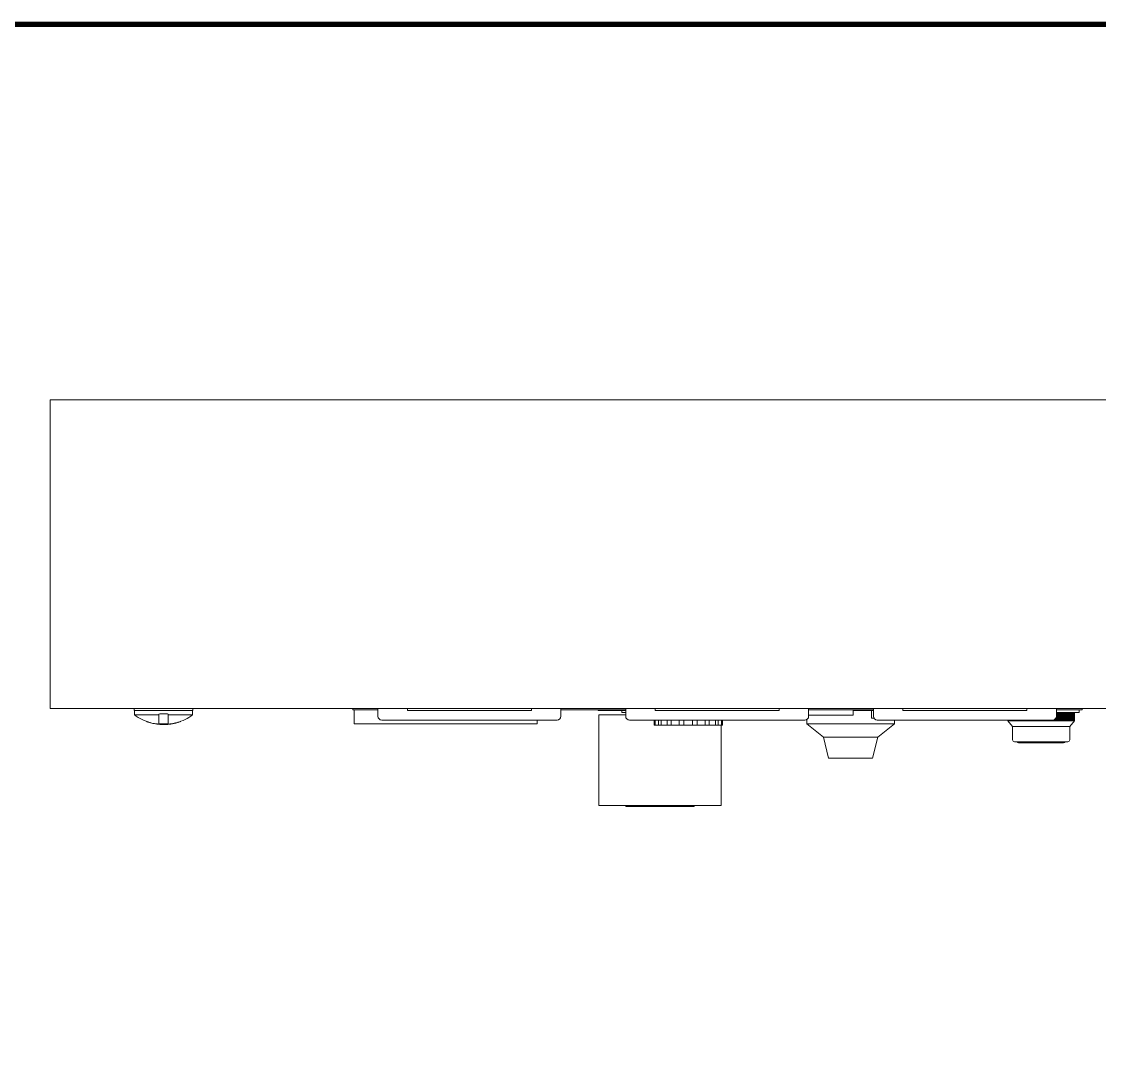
# Model space of a CAD drawing. Header units: inches. Extents: x 0 to 18221, y 0 to 6752.
# Drawn here: x 10901 to 11467, y 1124 to 1665 of the extents above; entities that cross this region are included whole.
import ezdxf
from ezdxf.enums import TextEntityAlignment as Align

# ---------------------------------------------------------------- set-up
doc = ezdxf.new("R2010")
doc.units = ezdxf.units.IN
doc.header["$MEASUREMENT"] = 0
doc.layers.add('FORMAT-1', color=7, linetype='Continuous')
doc.layers.add('REMOTE_CONTROLBOX$0$가시적인 것(ISO)', color=3, linetype='Continuous', lineweight=5)
doc.styles.add('HAN', font='')
doc.styles.get('HAN').set_extended_font_data('GulimChe')

# ---------------------------------------------------------------- blocks, each defined once
blk = doc.blocks.new('format-2')
at = {"layer": 'FORMAT-1', "color": 7, "const_width": 0.7}
blk.add_lwpolyline([(18, 6), (18, 416), (603, 416), (603, 6)], close=True, dxfattribs=at)
at = {"style": 'HAN'}
for tag, height, p in [('MODEL-NAME', 3, (574.6, 32.53)), ('SCALE', 2.7, (509.31, 27.29)), ('PART-NAME', 3, (574.6, 27.29)), ('PART-NO', 3, (574.6, 22.01)), ('DRA-BY', 3, (449.22, 20.44)), ('CH-BY', 3, (465.71, 20.44)), ('APP-BY', 3, (482.2, 20.44)), ('관련업체명', 3, (524.09, 10.29)), ('DRA-DATE', 2.5, (449.22, 8.48)), ('CH-DATE', 2.5, (465.71, 8.48)), ('APP-DATE', 2.5, (482.2, 8.48))]:
    blk.add_attdef(tag, text='', height=height, dxfattribs=at).set_placement(p, align=Align.MIDDLE_CENTER)

msp = doc.modelspace()

# ---------------------------------------------------------------- linework, layer by layer
at = {"layer": 'REMOTE_CONTROLBOX$0$가시적인 것(ISO)'}
for p, q in [((11616.2684, 1467.002), (10916.2684, 1467.002)), ((10916.2684, 1467.002), (10916.2684, 1305.002)), ((11616.2684, 1305.002), (10916.2684, 1305.002)), ((10960.4134, 1304.002), (10960.4134, 1305.002)), ((10970.5911, 1304.002), (10960.4134, 1304.002)), ((10960.5047, 1301.7329), (10960.5047, 1304.002)), ((10973.2684, 1302.1751), (10973.2684, 1301.7329)), ((10973.2684, 1298.1068), (10973.2684, 1301.7329)), ((10978.2684, 1302.1751), (10978.2684, 1301.7329)), ((10978.2684, 1298.1068), (10978.2684, 1301.7329)), ((10991.1234, 1304.002), (10980.9457, 1304.002)), ((10991.032, 1301.7329), (10991.032, 1304.002)), ((10991.1234, 1304.002), (10991.1234, 1305.002)), ((11075.1684, 1304.402), (11075.1684, 1305.002)), ((11075.1684, 1304.402), (11075.9684, 1304.402)), ((11075.7684, 1297.002), (11075.7684, 1304.402)), ((11088.2684, 1304.402), (11075.9684, 1304.402)), ((11085.3029, 1304.402), (11085.3029, 1304.392)), ((11088.2684, 1304.392), (11085.3029, 1304.392)), ((11088.2684, 1301.002), (11088.2684, 1305.002)), ((11103.7684, 1304.002), (11103.7684, 1305.002)), ((11168.7684, 1304.002), (11103.7684, 1304.002)), ((11168.7684, 1304.002), (11168.7684, 1305.002)), ((11184.2684, 1305.002), (11184.2684, 1301.002)), ((11218.2684, 1304.402), (11184.2684, 1304.402)), ((11218.2684, 1304.392), (11184.2684, 1304.392)), ((11203.7684, 1304.002), (11203.7684, 1304.392)), ((11218.2684, 1304.002), (11203.7684, 1304.002)), ((11204.1684, 1301.802), (11204.1684, 1254.202)), ((11204.1684, 1301.802), (11218.2684, 1301.802)), ((11216.2684, 1303.002), (11216.2684, 1304.002)), ((11216.2684, 1303.002), (11218.2684, 1303.002)), ((11218.2684, 1301.002), (11218.2684, 1305.002)), ((11233.7684, 1304.002), (11233.7684, 1305.002)), ((11298.7684, 1304.002), (11233.7684, 1304.002)), ((11298.7684, 1304.002), (11298.7684, 1305.002)), ((11314.2684, 1305.002), (11314.2684, 1301.002)), ((11348.2684, 1304.402), (11314.2684, 1304.402)), ((11314.2684, 1301.602), (11319.9184, 1301.602)), ((11331.4184, 1301.602), (11319.9184, 1301.602)), ((11331.4184, 1301.602), (11337.6684, 1301.602)), ((11337.6684, 1304.402), (11337.6684, 1301.602)), ((11348.2684, 1304.002), (11337.6684, 1304.002)), ((11347.243, 1304.002), (11347.243, 1300.002)), ((11348.2684, 1301.002), (11348.2684, 1305.002)), ((11363.7684, 1304.002), (11363.7684, 1305.002)), ((11428.7684, 1304.002), (11363.7684, 1304.002)), ((11428.7684, 1304.002), (11428.7684, 1305.002)), ((11444.2684, 1305.002), (11444.2684, 1301.002)), ((11456.9684, 1304.402), (11444.2684, 1304.402)), ((11444.2684, 1303.002), (11456.2684, 1303.002)), ((11444.4841, 1303.002), (11444.4841, 1298.602)), ((11444.5809, 1298.602), (11444.5809, 1303.002)), ((11445.0184, 1303.002), (11445.0184, 1298.602)), ((11445.0992, 1298.602), (11445.0992, 1303.002)), ((11445.5419, 1303.002), (11445.5419, 1298.602)), ((11445.6067, 1298.602), (11445.6067, 1303.002)), ((11446.0542, 1303.002), (11446.0542, 1298.602)), ((11446.1029, 1298.602), (11446.1029, 1303.002)), ((11446.5546, 1303.002), (11446.5546, 1298.602)), ((11446.5871, 1298.602), (11446.5871, 1303.002)), ((11447.0424, 1303.002), (11447.0424, 1298.602)), ((11447.0587, 1298.602), (11447.0587, 1303.002)), ((11447.5171, 1303.002), (11447.5171, 1298.602)), ((11447.9781, 1303.002), (11447.9781, 1298.602)), ((11448.4249, 1303.002), (11448.4249, 1298.602)), ((11448.8568, 1303.002), (11448.8568, 1298.602)), ((11449.2734, 1303.002), (11449.2734, 1298.602)), ((11449.6741, 1303.002), (11449.6741, 1298.602)), ((11450.0585, 1303.002), (11450.0585, 1298.602)), ((11450.4262, 1303.002), (11450.4262, 1298.602)), ((11450.7765, 1303.002), (11450.7765, 1298.602)), ((11451.1092, 1303.002), (11451.1092, 1298.602)), ((11451.4238, 1303.002), (11451.4238, 1298.602)), ((11451.7199, 1303.002), (11451.7199, 1298.602)), ((11451.9973, 1303.002), (11451.9973, 1298.602)), ((11452.2554, 1303.002), (11452.2554, 1298.602)), ((11452.4941, 1303.002), (11452.4941, 1298.602)), ((11452.713, 1303.002), (11452.713, 1298.602)), ((11452.9118, 1303.002), (11452.9118, 1298.602)), ((11453.0904, 1303.002), (11453.0904, 1298.602)), ((11453.2485, 1303.002), (11453.2485, 1298.602)), ((11453.3859, 1303.002), (11453.3859, 1298.602)), ((11453.5025, 1303.002), (11453.5025, 1298.602)), ((11453.598, 1303.002), (11453.598, 1298.602)), ((11453.6725, 1303.002), (11453.6725, 1298.602)), ((11453.7257, 1303.002), (11453.7257, 1298.602)), ((11453.7577, 1303.002), (11453.7577, 1298.602)), ((11453.7684, 1303.002), (11453.7684, 1298.602)), ((11456.2684, 1303.002), (11456.2684, 1304.402)), ((11456.9684, 1304.402), (11457.7684, 1304.402)), ((11457.7684, 1304.402), (11457.7684, 1305.002)), ((10973.2684, 1296.8717), (10973.2684, 1298.1068)), ((10978.2684, 1296.8717), (10978.2684, 1298.1068)), ((11075.7684, 1297.002), (11171.7684, 1297.002)), ((11090.2684, 1299.002), (11182.2684, 1299.002)), ((11171.7684, 1297.002), (11171.7684, 1299.002)), ((11220.2684, 1299.002), (11312.2684, 1299.002)), ((11233.2943, 1299.002), (11233.2943, 1296.402)), ((11233.7879, 1296.402), (11233.2943, 1296.402)), ((11233.7879, 1296.402), (11233.7879, 1299.002)), ((11235.4684, 1296.402), (11233.7879, 1296.402)), ((11235.4684, 1299.002), (11235.4684, 1296.402)), ((11236.9025, 1296.402), (11235.4684, 1296.402)), ((11236.9025, 1296.402), (11236.9025, 1299.002)), ((11240.0327, 1296.402), (11236.9025, 1296.402)), ((11240.0327, 1299.002), (11240.0327, 1296.402)), ((11242.189, 1296.402), (11240.0327, 1296.402)), ((11242.189, 1296.402), (11242.189, 1299.002)), ((11246.2923, 1296.402), (11242.189, 1296.402)), ((11246.2923, 1299.002), (11246.2923, 1296.402)), ((11248.8425, 1296.402), (11246.2923, 1296.402)), ((11248.8425, 1296.402), (11248.8425, 1299.002)), ((11253.2942, 1296.402), (11248.8425, 1296.402)), ((11253.2942, 1299.002), (11253.2942, 1296.402)), ((11255.8501, 1296.402), (11253.2942, 1296.402)), ((11255.8501, 1296.402), (11255.8501, 1299.002)), ((11259.9725, 1296.402), (11255.8501, 1296.402)), ((11259.9725, 1299.002), (11259.9725, 1296.402)), ((11262.145, 1296.402), (11259.9725, 1296.402)), ((11262.145, 1296.402), (11262.145, 1299.002)), ((11265.3104, 1296.402), (11262.145, 1296.402)), ((11265.3104, 1299.002), (11265.3104, 1296.402)), ((11266.7687, 1296.402), (11265.3104, 1296.402)), ((11266.7687, 1296.402), (11266.7687, 1299.002)), ((11268.4953, 1296.402), (11266.7687, 1296.402)), ((11268.3684, 1296.402), (11268.3684, 1254.202)), ((11268.4953, 1299.002), (11268.4953, 1296.402)), ((11269.0175, 1296.402), (11268.4953, 1296.402)), ((11269.0175, 1296.402), (11269.0175, 1299.002)), ((11269.0424, 1296.402), (11269.0175, 1296.402)), ((11269.0424, 1299.002), (11269.0424, 1296.402)), ((11313.2684, 1299.27), (11313.2684, 1297.002)), ((11313.2684, 1297.002), (11359.2684, 1297.002)), ((11322.0184, 1290.002), (11313.2684, 1297.002)), ((11348.5363, 1300.002), (11347.243, 1300.002)), ((11350.2684, 1299.002), (11442.2684, 1299.002)), ((11350.5184, 1290.002), (11359.2684, 1297.002)), ((11359.2684, 1299.002), (11359.2684, 1297.002)), ((11418.7684, 1299.002), (11418.7684, 1298.602)), ((11421.2684, 1295.602), (11418.7684, 1298.602)), ((11418.779, 1298.602), (11418.7684, 1298.602)), ((11418.779, 1299.002), (11418.779, 1298.602)), ((11418.811, 1298.602), (11418.779, 1298.602)), ((11418.811, 1299.002), (11418.811, 1298.602)), ((11418.8642, 1298.602), (11418.811, 1298.602)), ((11418.8642, 1299.002), (11418.8642, 1298.602)), ((11418.9387, 1298.602), (11418.8642, 1298.602)), ((11418.9387, 1299.002), (11418.9387, 1298.602)), ((11419.0342, 1298.602), (11418.9387, 1298.602)), ((11419.0342, 1299.002), (11419.0342, 1298.602)), ((11419.1508, 1298.602), (11419.0342, 1298.602)), ((11419.1508, 1299.002), (11419.1508, 1298.602)), ((11419.2882, 1298.602), (11419.1508, 1298.602)), ((11419.2882, 1299.002), (11419.2882, 1298.602)), ((11419.4463, 1298.602), (11419.2882, 1298.602)), ((11419.4463, 1299.002), (11419.4463, 1298.602)), ((11419.6249, 1298.602), (11419.4463, 1298.602)), ((11419.6249, 1299.002), (11419.6249, 1298.602)), ((11419.8237, 1298.602), (11419.6249, 1298.602)), ((11419.8237, 1299.002), (11419.8237, 1298.602)), ((11420.0426, 1298.602), (11419.8237, 1298.602)), ((11420.0426, 1299.002), (11420.0426, 1298.602)), ((11420.2813, 1298.602), (11420.0426, 1298.602)), ((11420.2813, 1299.002), (11420.2813, 1298.602)), ((11420.5395, 1298.602), (11420.2813, 1298.602)), ((11420.5395, 1299.002), (11420.5395, 1298.602)), ((11420.8168, 1298.602), (11420.5395, 1298.602)), ((11420.8168, 1299.002), (11420.8168, 1298.602)), ((11421.1129, 1298.602), (11420.8168, 1298.602)), ((11421.1129, 1299.002), (11421.1129, 1298.602)), ((11421.4275, 1298.602), (11421.1129, 1298.602)), ((11421.2684, 1295.602), (11451.2684, 1295.602)), ((11421.2684, 1295.602), (11421.2684, 1288.602)), ((11421.4275, 1299.002), (11421.4275, 1298.602)), ((11421.7602, 1298.602), (11421.4275, 1298.602)), ((11421.7602, 1299.002), (11421.7602, 1298.602)), ((11422.1106, 1298.602), (11421.7602, 1298.602)), ((11422.1106, 1299.002), (11422.1106, 1298.602)), ((11422.4782, 1298.602), (11422.1106, 1298.602)), ((11422.4782, 1299.002), (11422.4782, 1298.602)), ((11422.8626, 1298.602), (11422.4782, 1298.602)), ((11422.8626, 1299.002), (11422.8626, 1298.602)), ((11423.2633, 1298.602), (11422.8626, 1298.602)), ((11423.2633, 1299.002), (11423.2633, 1298.602)), ((11423.6799, 1298.602), (11423.2633, 1298.602)), ((11423.6799, 1299.002), (11423.6799, 1298.602)), ((11424.1118, 1298.602), (11423.6799, 1298.602)), ((11424.1118, 1299.002), (11424.1118, 1298.602)), ((11424.5586, 1298.602), (11424.1118, 1298.602)), ((11424.5586, 1299.002), (11424.5586, 1298.602)), ((11425.0196, 1298.602), (11424.5586, 1298.602)), ((11425.0196, 1299.002), (11425.0196, 1298.602)), ((11425.4943, 1298.602), (11425.0196, 1298.602)), ((11425.478, 1298.602), (11425.478, 1299.002)), ((11425.4943, 1299.002), (11425.4943, 1298.602)), ((11425.9821, 1298.602), (11425.4943, 1298.602)), ((11425.9496, 1298.602), (11425.9496, 1299.002)), ((11425.9821, 1299.002), (11425.9821, 1298.602)), ((11426.4825, 1298.602), (11425.9821, 1298.602)), ((11426.4338, 1298.602), (11426.4338, 1299.002)), ((11426.4825, 1299.002), (11426.4825, 1298.602)), ((11426.9948, 1298.602), (11426.4825, 1298.602)), ((11426.93, 1298.602), (11426.93, 1299.002)), ((11426.9948, 1299.002), (11426.9948, 1298.602)), ((11427.5184, 1298.602), (11426.9948, 1298.602)), ((11427.4375, 1298.602), (11427.4375, 1299.002)), ((11427.5184, 1299.002), (11427.5184, 1298.602)), ((11428.0526, 1298.602), (11427.5184, 1298.602)), ((11427.9558, 1298.602), (11427.9558, 1299.002)), ((11428.0526, 1299.002), (11428.0526, 1298.602)), ((11428.5969, 1298.602), (11428.0526, 1298.602)), ((11428.4842, 1298.602), (11428.4842, 1299.002)), ((11428.5969, 1299.002), (11428.5969, 1298.602)), ((11429.1505, 1298.602), (11428.5969, 1298.602)), ((11429.0221, 1298.602), (11429.0221, 1299.002)), ((11429.1505, 1299.002), (11429.1505, 1298.602)), ((11429.7127, 1298.602), (11429.1505, 1298.602)), ((11429.5689, 1298.602), (11429.5689, 1299.002)), ((11429.7127, 1299.002), (11429.7127, 1298.602)), ((11430.283, 1298.602), (11429.7127, 1298.602)), ((11430.1238, 1298.602), (11430.1238, 1299.002)), ((11430.283, 1299.002), (11430.283, 1298.602)), ((11430.8606, 1298.602), (11430.283, 1298.602)), ((11430.6862, 1298.602), (11430.6862, 1299.002)), ((11430.8606, 1299.002), (11430.8606, 1298.602)), ((11431.4447, 1298.602), (11430.8606, 1298.602)), ((11431.2554, 1298.602), (11431.2554, 1299.002)), ((11431.4447, 1299.002), (11431.4447, 1298.602)), ((11432.0347, 1298.602), (11431.4447, 1298.602)), ((11431.8306, 1298.602), (11431.8306, 1299.002)), ((11432.0347, 1299.002), (11432.0347, 1298.602)), ((11432.6299, 1298.602), (11432.0347, 1298.602)), ((11432.4113, 1298.602), (11432.4113, 1299.002)), ((11432.6299, 1299.002), (11432.6299, 1298.602)), ((11433.2295, 1298.602), (11432.6299, 1298.602)), ((11432.9967, 1298.602), (11432.9967, 1299.002)), ((11433.2295, 1299.002), (11433.2295, 1298.602)), ((11433.8328, 1298.602), (11433.2295, 1298.602)), ((11433.5861, 1298.602), (11433.5861, 1299.002)), ((11433.8328, 1299.002), (11433.8328, 1298.602)), ((11434.4391, 1298.602), (11433.8328, 1298.602)), ((11434.1788, 1298.602), (11434.1788, 1299.002)), ((11434.4391, 1299.002), (11434.4391, 1298.602)), ((11435.0476, 1298.602), (11434.4391, 1298.602)), ((11434.774, 1298.602), (11434.774, 1299.002)), ((11435.0476, 1299.002), (11435.0476, 1298.602)), ((11435.6576, 1298.602), (11435.0476, 1298.602)), ((11435.371, 1298.602), (11435.371, 1299.002)), ((11435.6576, 1299.002), (11435.6576, 1298.602)), ((11436.2684, 1298.602), (11435.6576, 1298.602)), ((11435.9691, 1298.602), (11435.9691, 1299.002)), ((11436.2684, 1299.002), (11436.2684, 1298.602)), ((11436.8791, 1298.602), (11436.2684, 1298.602)), ((11436.5676, 1299.002), (11436.5676, 1298.602)), ((11436.8791, 1299.002), (11436.8791, 1298.602)), ((11437.4891, 1298.602), (11436.8791, 1298.602)), ((11437.1657, 1298.602), (11437.1657, 1299.002)), ((11437.4891, 1299.002), (11437.4891, 1298.602)), ((11438.0976, 1298.602), (11437.4891, 1298.602)), ((11437.7627, 1298.602), (11437.7627, 1299.002)), ((11438.0976, 1299.002), (11438.0976, 1298.602)), ((11438.7039, 1298.602), (11438.0976, 1298.602)), ((11438.3579, 1298.602), (11438.3579, 1299.002)), ((11438.7039, 1299.002), (11438.7039, 1298.602)), ((11439.3072, 1298.602), (11438.7039, 1298.602)), ((11438.9506, 1298.602), (11438.9506, 1299.002)), ((11439.3072, 1299.002), (11439.3072, 1298.602)), ((11439.9068, 1298.602), (11439.3072, 1298.602)), ((11439.54, 1298.602), (11439.54, 1299.002)), ((11439.9068, 1299.002), (11439.9068, 1298.602)), ((11440.502, 1298.602), (11439.9068, 1298.602)), ((11440.1254, 1298.602), (11440.1254, 1299.002)), ((11440.502, 1299.002), (11440.502, 1298.602)), ((11441.092, 1298.602), (11440.502, 1298.602)), ((11440.7061, 1298.602), (11440.7061, 1299.002)), ((11441.092, 1299.002), (11441.092, 1298.602)), ((11441.6762, 1298.602), (11441.092, 1298.602)), ((11441.2814, 1298.602), (11441.2814, 1299.002)), ((11441.6762, 1299.002), (11441.6762, 1298.602)), ((11442.2537, 1298.602), (11441.6762, 1298.602)), ((11441.8505, 1298.602), (11441.8505, 1299.002)), ((11442.2537, 1299.002), (11442.2537, 1298.602)), ((11442.824, 1298.602), (11442.2537, 1298.602)), ((11442.4129, 1298.602), (11442.4129, 1299.0073)), ((11442.824, 1299.0808), (11442.824, 1298.602)), ((11443.3862, 1298.602), (11442.824, 1298.602)), ((11442.9678, 1298.602), (11442.9678, 1299.1283)), ((11443.3862, 1299.3436), (11443.3862, 1298.602)), ((11443.9399, 1298.602), (11443.3862, 1298.602)), ((11443.5146, 1298.602), (11443.5146, 1299.4378)), ((11443.9399, 1299.9038), (11443.9399, 1298.602)), ((11444.4841, 1298.602), (11443.9399, 1298.602)), ((11444.0525, 1298.602), (11444.0525, 1300.0982)), ((11445.0184, 1298.602), (11444.4841, 1298.602)), ((11445.5419, 1298.602), (11445.0184, 1298.602)), ((11446.0542, 1298.602), (11445.5419, 1298.602)), ((11446.5546, 1298.602), (11446.0542, 1298.602)), ((11447.0424, 1298.602), (11446.5546, 1298.602)), ((11447.5171, 1298.602), (11447.0424, 1298.602)), ((11447.9781, 1298.602), (11447.5171, 1298.602)), ((11448.4249, 1298.602), (11447.9781, 1298.602)), ((11448.8568, 1298.602), (11448.4249, 1298.602)), ((11449.2734, 1298.602), (11448.8568, 1298.602)), ((11449.6741, 1298.602), (11449.2734, 1298.602)), ((11450.0585, 1298.602), (11449.6741, 1298.602)), ((11450.4262, 1298.602), (11450.0585, 1298.602)), ((11450.7765, 1298.602), (11450.4262, 1298.602)), ((11451.1092, 1298.602), (11450.7765, 1298.602)), ((11451.4238, 1298.602), (11451.1092, 1298.602)), ((11451.2684, 1295.602), (11453.7684, 1298.602)), ((11451.2684, 1295.602), (11451.2684, 1288.602)), ((11451.7199, 1298.602), (11451.4238, 1298.602)), ((11451.9973, 1298.602), (11451.7199, 1298.602)), ((11452.2554, 1298.602), (11451.9973, 1298.602)), ((11452.4941, 1298.602), (11452.2554, 1298.602)), ((11452.713, 1298.602), (11452.4941, 1298.602)), ((11452.9118, 1298.602), (11452.713, 1298.602)), ((11453.0904, 1298.602), (11452.9118, 1298.602)), ((11453.2485, 1298.602), (11453.0904, 1298.602)), ((11453.3859, 1298.602), (11453.2485, 1298.602)), ((11453.5025, 1298.602), (11453.3859, 1298.602)), ((11453.598, 1298.602), (11453.5025, 1298.602)), ((11453.6725, 1298.602), (11453.598, 1298.602)), ((11453.7257, 1298.602), (11453.6725, 1298.602)), ((11453.7577, 1298.602), (11453.7257, 1298.602)), ((11453.7684, 1298.602), (11453.7577, 1298.602)), ((11350.5184, 1290.002), (11322.0184, 1290.002)), ((11324.7684, 1279.002), (11322.0184, 1290.002)), ((11347.7684, 1279.002), (11350.5184, 1290.002)), ((11422.2684, 1287.602), (11450.2684, 1287.602)), ((11448.0684, 1287.102), (11424.4684, 1287.102)), ((11347.7684, 1279.002), (11324.7684, 1279.002)), ((11204.1684, 1254.202), (11268.3684, 1254.202)), ((11218.2684, 1253.602), (11218.2684, 1254.202)), ((11254.2684, 1253.602), (11218.2684, 1253.602)), ((11254.2684, 1253.602), (11254.2684, 1254.202))]:
    msp.add_line(p, q, dxfattribs=at)
for centre, radius, start, end in [((10975.7684, 1322.1195), 25.4675, 233.17743, 254.23362), ((10975.7684, 1322.1195), 25.4675, 285.76638, 306.82257), ((11090.2684, 1301.002), 2, 180, 270), ((11182.2684, 1301.002), 2, 270, 0), ((11220.2684, 1301.002), 2, 180, 270), ((11312.2684, 1301.002), 2, 270, 0), ((11350.2684, 1301.002), 2, 180, 270), ((11442.2684, 1301.002), 2, 270, 0), ((10967.0184, 1298.7279), 0.5, 239.691401, 249.490916), ((10984.5184, 1298.7279), 0.5, 290.509084, 300.308599), ((11422.2684, 1288.602), 1, 180, 270), ((11424.4684, 1288.102), 1, 210, 270), ((11448.0684, 1288.102), 1, 270, 330), ((11450.2684, 1288.602), 1, 270, 0)]:
    msp.add_arc(centre, radius, start, end, dxfattribs=at)
msp.add_ellipse((10975.7684, 1296.3423), major_axis=(-11.3357, 0), ratio=0.52739999, start_param=4.65757476, end_param=4.7672032, dxfattribs=at)
for points, knots in [([(10962.1954, 1301.7329), (10961.9144, 1301.7329), (10961.6679, 1301.7329), (10961.2451, 1301.7329), (10961.0689, 1301.7329), (10960.6457, 1301.7329), (10960.5611, 1301.7329), (10960.5047, 1301.7329)], [-0.794134342, -0.794134342, -0.794134342, -0.794134342, -0.595638659, -0.595638659, -0.397114081, -0.397114081, -0.000001, -0.000001, -0.000001, -0.000001]), ([(10973.2684, 1301.7329), (10972.9241, 1301.7329), (10972.5825, 1301.7329), (10971.906, 1301.7329), (10971.5716, 1301.7329), (10970.5818, 1301.7328), (10969.9412, 1301.7329), (10968.9098, 1301.7329), (10968.5088, 1301.7329), (10967.6007, 1301.7329), (10967.1047, 1301.7329), (10966.1594, 1301.7329), (10965.7113, 1301.7329), (10964.6546, 1301.7329), (10964.0792, 1301.7329), (10963.3053, 1301.7329), (10963.0624, 1301.7329), (10962.6066, 1301.7329), (10962.3936, 1301.7329), (10962.1954, 1301.7329)], [-1.49740926, -1.49740926, -1.49740926, -1.49740926, -1.39199255, -1.39199255, -1.28649215, -1.28649215, -1.07539745, -1.07539745, -0.935068, -0.935068, -0.7477685, -0.7477685, -0.56062447, -0.56062447, -0.28018723, -0.28018723, -0.14004788, -0.14004788, -0.000001, -0.000001, -0.000001, -0.000001]), ([(10970.5911, 1304.002), (10971.0851, 1304.002), (10972.3729, 1304.002), (10974.5262, 1304.002), (10977.0105, 1304.002), (10979.1638, 1304.002), (10980.4516, 1304.002), (10980.9457, 1304.002)], [0.347854487, 0.347854487, 0.347854487, 0.347854487, 0.393777825, 0.464791195, 0.535208285, 0.606221625, 0.652145516, 0.652145516, 0.652145516, 0.652145516]), ([(10975.1473, 1302.3118), (10974.8342, 1302.3028), (10974.5226, 1302.2869), (10973.8949, 1302.2413), (10973.5803, 1302.2114), (10973.2684, 1302.1751)], [-0.190076307, -0.190076307, -0.190076307, -0.190076307, -0.09589477, -0.09589477, -0.000001, -0.000001, -0.000001, -0.000001]), ([(10978.2684, 1302.1751), (10977.9566, 1302.2114), (10977.6421, 1302.2413), (10977.0145, 1302.2869), (10976.7027, 1302.3028), (10976.3894, 1302.3118)], [-0.189870071, -0.189870071, -0.189870071, -0.189870071, -0.094136932, -0.094136932, -0.000001, -0.000001, -0.000001, -0.000001]), ([(10989.3413, 1301.7329), (10989.1432, 1301.7329), (10988.9301, 1301.7329), (10988.4743, 1301.7329), (10988.2314, 1301.7329), (10987.4575, 1301.7329), (10986.8821, 1301.7329), (10985.8254, 1301.7329), (10985.3773, 1301.7329), (10984.432, 1301.7329), (10983.936, 1301.7329), (10983.028, 1301.7329), (10982.6269, 1301.7329), (10981.5955, 1301.7329), (10980.955, 1301.7328), (10979.9652, 1301.7329), (10979.6307, 1301.7329), (10978.9543, 1301.7329), (10978.6126, 1301.7329), (10978.2684, 1301.7329)], [-1.49322738, -1.49322738, -1.49322738, -1.49322738, -1.35357161, -1.35357161, -1.21382363, -1.21382363, -0.93416957, -0.93416957, -0.74754818, -0.74754818, -0.56077177, -0.56077177, -0.42083423, -0.42083423, -0.21032907, -0.21032907, -0.1051233, -0.1051233, -0.000001, -0.000001, -0.000001, -0.000001]), ([(10991.032, 1301.7329), (10990.9756, 1301.7329), (10990.891, 1301.7329), (10990.4678, 1301.7329), (10990.2916, 1301.7329), (10989.8688, 1301.7329), (10989.6223, 1301.7329), (10989.3413, 1301.7329)], [-0.794679723, -0.794679723, -0.794679723, -0.794679723, -0.397293922, -0.397293922, -0.198633004, -0.198633004, -0.000001, -0.000001, -0.000001, -0.000001]), ([(10973.786, 1296.7221), (10973.2665, 1296.7627), (10972.7642, 1296.8178), (10972.2725, 1296.8859), (10971.7807, 1296.954), (10971.2995, 1297.0358), (10970.8516, 1297.1239), (10970.4036, 1297.212), (10969.9888, 1297.3063), (10969.6241, 1297.397), (10969.2593, 1297.4876), (10968.9445, 1297.5742), (10968.6746, 1297.6525), (10968.4047, 1297.7307), (10968.1796, 1297.8006), (10967.9875, 1297.8623), (10967.7953, 1297.9239), (10967.636, 1297.9774), (10967.503, 1298.023), (10967.3701, 1298.0686), (10967.2635, 1298.1063), (10967.1777, 1298.1371), (10967.0918, 1298.1678), (10967.0267, 1298.1916), (10966.9775, 1298.2097), (10966.9283, 1298.2278), (10966.8949, 1298.2402), (10966.8737, 1298.2482), (10966.8524, 1298.2561), (10966.8432, 1298.2595), (10966.8432, 1298.2595)], [0, 0, 0, 0, 0.1, 0.1, 0.1, 0.2, 0.2, 0.2, 0.3, 0.3, 0.3, 0.4, 0.4, 0.4, 0.5, 0.5, 0.5, 0.6, 0.6, 0.6, 0.7, 0.7, 0.7, 0.8, 0.8, 0.8, 0.9, 0.9, 0.9, 1, 1, 1, 1]), ([(10973.2684, 1296.8706), (10972.2369, 1296.9518), (10971.2384, 1297.0851), (10969.8118, 1297.3617), (10969.3092, 1297.4801), (10968.8485, 1297.6102)], [0, 0, 0, 0, 0.320019263, 0.320019263, 0.510966224, 0.510966224, 0.510966224, 0.510966224]), ([(10973.2684, 1296.9551), (10973.4791, 1296.9594), (10973.747, 1296.9651), (10974.345, 1296.9762), (10974.6633, 1296.981), (10975.2034, 1296.986), (10975.4109, 1296.9872), (10975.8096, 1296.9879), (10975.9985, 1296.9876), (10976.4347, 1296.9854), (10976.6782, 1296.983), (10977.1513, 1296.9766), (10977.3724, 1296.9729), (10977.8376, 1296.9641), (10978.0744, 1296.959), (10978.2684, 1296.9551)], [0.000000998, 0.000000998, 0.000000998, 0.000000998, 0.06396704, 0.06396704, 0.145226223, 0.145226223, 0.196333677, 0.196333677, 0.242714618, 0.242714618, 0.30303929, 0.30303929, 0.358688102, 0.358688102, 0.41659139, 0.41659139, 0.41659139, 0.41659139]), ([(10973.786, 1296.7222), (10973.786, 1296.7222), (10973.7906, 1296.7221), (10973.7969, 1296.7221), (10973.8032, 1296.7221), (10973.8114, 1296.7221), (10973.8207, 1296.7221), (10973.83, 1296.7221), (10973.8404, 1296.7221), (10973.8518, 1296.7221), (10973.8631, 1296.7221), (10973.8754, 1296.7221), (10973.8884, 1296.7221), (10973.9015, 1296.7221), (10973.9154, 1296.7221), (10973.9302, 1296.7221), (10973.9449, 1296.7221), (10973.9605, 1296.7221), (10973.9769, 1296.7221), (10973.9933, 1296.7221), (10974.0106, 1296.7221), (10974.0288, 1296.7221), (10974.0469, 1296.7221), (10974.066, 1296.7221), (10974.086, 1296.7221), (10974.106, 1296.7221), (10974.1269, 1296.7221), (10974.1489, 1296.7221), (10974.1708, 1296.7221), (10974.1938, 1296.7221), (10974.2179, 1296.7221), (10974.2419, 1296.7221), (10974.2671, 1296.7221), (10974.2934, 1296.7221), (10974.3198, 1296.7221), (10974.3473, 1296.7221), (10974.3761, 1296.7221), (10974.4049, 1296.7221), (10974.4349, 1296.7221), (10974.4664, 1296.7221), (10974.4978, 1296.7221), (10974.5307, 1296.7221), (10974.565, 1296.7221), (10974.5993, 1296.7221), (10974.6351, 1296.7221), (10974.6726, 1296.7221), (10974.7101, 1296.7221), (10974.7492, 1296.7221), (10974.79, 1296.7221), (10974.8309, 1296.7221), (10974.8735, 1296.7221), (10974.9181, 1296.7221), (10974.9627, 1296.7221), (10975.0092, 1296.7221), (10975.0578, 1296.7221), (10975.1064, 1296.7221), (10975.157, 1296.7221), (10975.21, 1296.7221), (10975.263, 1296.7221), (10975.3182, 1296.7221), (10975.376, 1296.7221), (10975.4338, 1296.7221), (10975.4941, 1296.7221), (10975.5569, 1296.7221), (10975.6197, 1296.7221), (10975.6851, 1296.7221), (10975.754, 1296.7221), (10975.823, 1296.7221), (10975.8956, 1296.7221), (10975.9687, 1296.7221), (10976.0417, 1296.7221), (10976.1153, 1296.7221), (10976.1838, 1296.7221), (10976.2523, 1296.7222), (10976.3158, 1296.7221), (10976.3755, 1296.7221), (10976.4352, 1296.7221), (10976.4911, 1296.7221), (10976.5438, 1296.7221), (10976.5966, 1296.7221), (10976.6461, 1296.7221), (10976.693, 1296.7221), (10976.7399, 1296.7221), (10976.7841, 1296.7221), (10976.8259, 1296.7221), (10976.8678, 1296.7221), (10976.9073, 1296.7221), (10976.9449, 1296.7221), (10976.9824, 1296.7221), (10977.0179, 1296.7221), (10977.0517, 1296.7221), (10977.0854, 1296.7221), (10977.1174, 1296.7221), (10977.1479, 1296.7221), (10977.1783, 1296.7221), (10977.2072, 1296.7221), (10977.2347, 1296.7221), (10977.2622, 1296.7221), (10977.2883, 1296.7221), (10977.3132, 1296.7221), (10977.338, 1296.7221), (10977.3616, 1296.7221), (10977.3841, 1296.7221), (10977.4066, 1296.7221), (10977.428, 1296.7221), (10977.4483, 1296.7221), (10977.4687, 1296.7221), (10977.488, 1296.7221), (10977.5064, 1296.7221), (10977.5248, 1296.7221), (10977.5422, 1296.7221), (10977.5588, 1296.7221), (10977.5754, 1296.7221), (10977.591, 1296.7221), (10977.6059, 1296.7221), (10977.6208, 1296.7221), (10977.6348, 1296.7221), (10977.648, 1296.7221), (10977.6612, 1296.7221), (10977.6735, 1296.7221), (10977.6849, 1296.7221), (10977.6964, 1296.7221), (10977.7069, 1296.7221), (10977.7162, 1296.7221), (10977.7256, 1296.7221), (10977.7338, 1296.7221), (10977.7401, 1296.7221), (10977.7465, 1296.7221), (10977.7508, 1296.7221), (10977.7508, 1296.7221)], [0, 0, 0, 0, 0.02325581, 0.02325581, 0.02325581, 0.04651163, 0.04651163, 0.04651163, 0.06976744, 0.06976744, 0.06976744, 0.09302326, 0.09302326, 0.09302326, 0.11627907, 0.11627907, 0.11627907, 0.13953488, 0.13953488, 0.13953488, 0.1627907, 0.1627907, 0.1627907, 0.18604651, 0.18604651, 0.18604651, 0.20930233, 0.20930233, 0.20930233, 0.23255814, 0.23255814, 0.23255814, 0.25581395, 0.25581395, 0.25581395, 0.27906977, 0.27906977, 0.27906977, 0.30232558, 0.30232558, 0.30232558, 0.3255814, 0.3255814, 0.3255814, 0.34883721, 0.34883721, 0.34883721, 0.37209302, 0.37209302, 0.37209302, 0.39534884, 0.39534884, 0.39534884, 0.41860465, 0.41860465, 0.41860465, 0.44186047, 0.44186047, 0.44186047, 0.46511628, 0.46511628, 0.46511628, 0.48837209, 0.48837209, 0.48837209, 0.51162791, 0.51162791, 0.51162791, 0.53488372, 0.53488372, 0.53488372, 0.55813953, 0.55813953, 0.55813953, 0.58139535, 0.58139535, 0.58139535, 0.60465116, 0.60465116, 0.60465116, 0.62790698, 0.62790698, 0.62790698, 0.65116279, 0.65116279, 0.65116279, 0.6744186, 0.6744186, 0.6744186, 0.69767442, 0.69767442, 0.69767442, 0.72093023, 0.72093023, 0.72093023, 0.74418605, 0.74418605, 0.74418605, 0.76744186, 0.76744186, 0.76744186, 0.79069767, 0.79069767, 0.79069767, 0.81395349, 0.81395349, 0.81395349, 0.8372093, 0.8372093, 0.8372093, 0.86046512, 0.86046512, 0.86046512, 0.88372093, 0.88372093, 0.88372093, 0.90697674, 0.90697674, 0.90697674, 0.93023256, 0.93023256, 0.93023256, 0.95348837, 0.95348837, 0.95348837, 0.97674419, 0.97674419, 0.97674419, 1, 1, 1, 1]), ([(10984.6935, 1298.2595), (10984.6935, 1298.2595), (10984.654, 1298.2446), (10984.5733, 1298.2149), (10984.5636, 1298.2113), (10984.5534, 1298.2076), (10984.5425, 1298.2036), (10984.4629, 1298.1744), (10984.3512, 1298.1338), (10984.2072, 1298.0832), (10984.168, 1298.0695), (10984.1264, 1298.055), (10984.0825, 1298.0398), (10983.943, 1297.9917), (10983.7797, 1297.9366), (10983.5937, 1297.8765), (10983.5055, 1297.8481), (10983.4122, 1297.8185), (10983.314, 1297.788), (10983.1399, 1297.734), (10982.9503, 1297.6773), (10982.7469, 1297.6194), (10982.5936, 1297.5757), (10982.4325, 1297.5314), (10982.2643, 1297.487), (10982.0832, 1297.4393), (10981.8939, 1297.3915), (10981.6974, 1297.3445), (10981.4689, 1297.2898), (10981.2307, 1297.2361), (10980.9843, 1297.1846), (10980.8218, 1297.1506), (10980.6558, 1297.1175), (10980.4866, 1297.0857), (10980.1789, 1297.0277), (10979.8608, 1296.9736), (10979.5355, 1296.925), (10979.4107, 1296.9063), (10979.2848, 1296.8884), (10979.1581, 1296.8714), (10978.7724, 1296.8197), (10978.3786, 1296.7757), (10977.9754, 1296.7407), (10977.9009, 1296.7342), (10977.826, 1296.728), (10977.7508, 1296.7221)], [0, 0, 0, 0, 0.125, 0.125, 0.125, 0.13998528, 0.13998528, 0.13998528, 0.25, 0.25, 0.25, 0.27996242, 0.27996242, 0.27996242, 0.375, 0.375, 0.375, 0.42006275, 0.42006275, 0.42006275, 0.5, 0.5, 0.5, 0.56020824, 0.56020824, 0.56020824, 0.625, 0.625, 0.625, 0.70034114, 0.70034114, 0.70034114, 0.75, 0.75, 0.75, 0.84034474, 0.84034474, 0.84034474, 0.875, 0.875, 0.875, 0.98049532, 0.98049532, 0.98049532, 1, 1, 1, 1]), ([(10982.6883, 1297.6102), (10981.8585, 1297.3759), (10980.8847, 1297.1786), (10979.3341, 1296.9691), (10978.8063, 1296.913), (10978.2684, 1296.8706)], [0, 0, 0, 0, 0.34387158, 0.34387158, 0.510789263, 0.510789263, 0.510789263, 0.510789263])]:
    msp.add_open_spline(points, degree=3, knots=knots, dxfattribs=at)
for points in [[(10973.2684, 1296.8717), (10973.2684, 1296.871), (10973.2684, 1296.8706), (10973.2684, 1296.8706)], [(10978.2684, 1296.8706), (10978.2684, 1296.8706), (10978.2684, 1296.871), (10978.2684, 1296.8717)]]:
    msp.add_open_spline(points, degree=3, dxfattribs=at)

# ---------------------------------------------------------------- block references
at = {"xscale": 3.999999999998181, "yscale": 3.999999999998181, "zscale": 3.999999999998181}
msp.add_blockref('format-2', (10308.8245, 0, 0.0102), dxfattribs=at)

doc.saveas('drawing.dxf')
